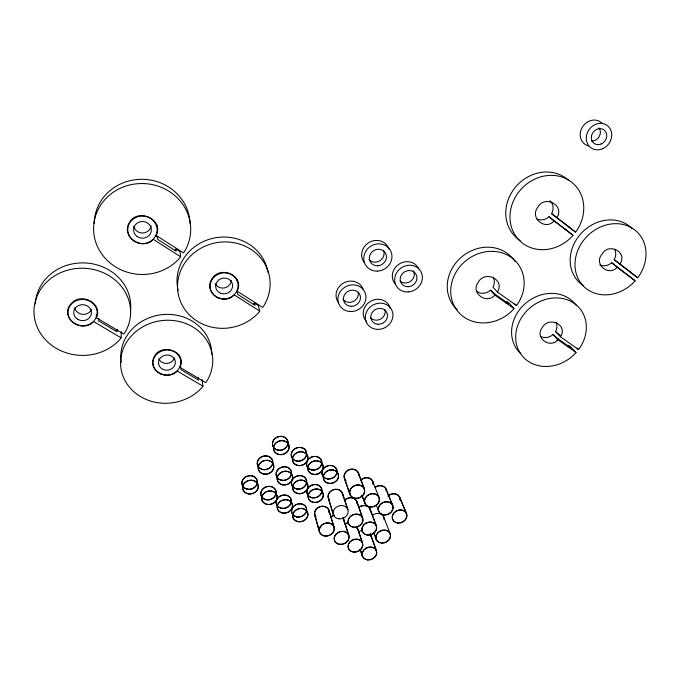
<?xml version="1.0" encoding="UTF-8"?>
<svg xmlns="http://www.w3.org/2000/svg" width="680" height="680" viewBox="0 0 680 680"><rect width="100%" height="100%" fill="white"/><g stroke="black" fill="none" stroke-linecap="round" stroke-linejoin="round"><path stroke-width="1.02" d="M96.322 314.695L96.373 317.773L123.828 334.058L125.188 332.205A48.339 43.58 2.2 0 0 83.478 268.243A48.339 43.58 2.2 0 0 38.377 329.681A48.339 43.58 2.2 0 0 119.722 339.668L121.074 337.815L121.312 331.704M98.719 318.3L98.49 320.807L117.121 331.849L117.24 329.29L116.186 330.735M156.408 225.947L156.57 225.148M96.373 317.773C103.062 304.045 82.679 292.68 72.462 302.353C57.341 315.741 81.294 334.747 93.593 321.572L121.074 337.815M497.377 291.983C505.393 279.548 484.865 269.994 478.32 282.124C470.075 292.74 486.455 304.835 494.879 295.094L513.944 308.593L512.72 310.114A38.309 34.077 -38.7 0 1 452.421 301.682A38.309 34.077 -38.7 0 1 492.932 251.353A38.309 34.077 -38.7 0 1 517.65 303.986L516.426 305.507L497.377 291.983L492.94 287.113C494.683 284.18 494.904 280.296 493.195 277.287M536.826 219.011C540.88 220.83 545.861 219.878 549.015 216.775L572.976 235.254L571.718 236.819A39.185 34.748 -46.8 0 1 511.454 227.145A39.185 34.748 -46.8 0 1 553.112 175.397A39.185 34.748 -46.8 0 1 576.793 230.52L575.527 232.084L551.573 213.613C553.979 209.653 553.639 203.898 549.984 200.779M556.725 217.736C565.156 205.258 544.722 194.548 537.829 207.196C529.295 217.753 545.284 231.03 554.149 220.94L572.976 235.254M567.698 346.724L568.641 345.576L571.327 347.48L575.994 352.503L574.787 353.966A37.289 32.147 -39.1 0 1 517.089 346.426A37.289 32.147 -39.1 0 1 557.039 297.925A37.289 32.147 -39.1 0 1 579.649 348.067L578.442 349.528L560.439 336.753L555.458 331.543C557.175 328.763 557.515 325.048 555.909 322.133M599.879 264.945C603.814 266.662 608.583 265.65 611.643 262.692L635.086 280.772L633.845 282.276A38.131 32.776 -45.4 0 1 576.198 273.564A38.131 32.776 -45.4 0 1 617.27 223.703A38.131 32.776 -45.4 0 1 638.843 276.207L637.602 277.712L614.159 259.649C616.097 256.581 616.284 252.535 614.601 249.305M560.439 336.753C568.471 324.751 548.624 315.834 542.36 327.479C534.123 337.646 549.899 349.188 557.974 339.753L575.994 352.503M619.846 264.154C628.277 252.119 608.532 242.097 601.928 254.244C593.36 264.46 608.88 276.853 617.304 267.24L635.086 280.772M174.896 250.537L175.984 249.05L180.021 251.634L180.591 256.734L179.197 258.638A48.569 45.467 2.9 0 1 97.665 246.968A48.569 45.467 2.9 0 1 144.194 183.583A48.569 45.467 2.9 0 1 184.841 250.946L183.439 252.858L156.179 235.458C164.305 219.343 137.589 207.417 129.336 222.641C120.641 236.938 142.715 251.2 153.306 239.377L180.591 256.734M253.317 304.453L254.388 303.025L258.188 305.439L259.786 311.091L258.4 312.919A46.427 43.069 -11.4 0 1 180.974 302.642A46.427 43.069 -11.4 0 1 226.907 241.952A46.427 43.069 -11.4 0 1 263.976 305.55L262.591 307.385L237.023 291.1C245.268 275.629 219.572 264.69 211.76 279.191C202.971 292.808 224.162 306.264 234.192 294.856L259.786 311.091M202.946 386.197L201.594 387.974A46.163 41.446 -7.3 0 1 124.304 379.194A46.163 41.446 -7.3 0 1 168.912 320.246A46.163 41.446 -7.3 0 1 207.018 380.817L205.666 382.594L179.894 367.31C187.595 351.968 161.976 342.329 154.522 356.218C146.141 369.835 167.586 381.922 177.148 370.957L202.946 386.197L202.105 379.652M506.031 303.084L506.983 301.894L509.83 303.909L513.944 308.593M506.983 301.894L508.708 303.858L495.745 294.686L490.458 290.19C486.787 293.777 480.31 294.61 476.323 291.091M556.912 340.161L558.34 339.005L570.596 347.684L568.641 345.576M558.34 339.005L553.01 334.5C549.958 337.425 545.258 338.419 541.322 336.829M155.006 235.671L157.59 237.32L157.701 239.394L176.196 251.183L175.984 249.05M555.458 331.543L560.141 335.342M614.159 259.649L637.602 277.712M551.573 213.613L575.527 232.084M629.553 271.405L631.813 273.199M567.868 226.049L569.219 227.128M611.643 262.692L617.304 267.24M549.015 216.775L554.149 220.94M565.343 229.185L567.358 230.834M553.01 334.5L557.974 339.753M577.099 348.1L578.442 349.528M490.458 290.19L494.879 295.094M515.04 303.96L516.426 305.507M399.568 497.054L406.453 513.289M399.432 497.046L406.317 513.281M386.027 489.022L392.827 505.725M386.129 489.6L392.7 505.733A7.514 6.324 -24 0 1 383.911 514.845A7.514 6.324 -24 0 1 380.358 504.466A7.514 6.324 -24 0 1 392.7 505.733M372.776 481.687L379.159 497.692M383.724 517.25L390.295 533.944A7.574 6.298 -23.4 0 1 381.523 543.057A7.574 6.298 -23.4 0 1 377.817 532.78A7.574 6.298 -23.4 0 1 390.269 533.86M376.32 505.283L378.624 510.994M358.496 473.135L364.403 489.013M358.368 473.135L364.276 489.022A7.616 6.477 -22.5 0 1 355.427 498.27A7.616 6.477 -22.5 0 1 351.696 487.688A7.616 6.477 -22.5 0 1 364.276 489.022M370.277 509.363L376.397 525.946M370.149 509.371L376.269 525.954A7.497 6.273 -22.7 0 1 367.548 534.998A7.497 6.273 -22.7 0 1 363.936 524.756A7.497 6.273 -22.7 0 1 376.269 525.954M362.091 495.371L364.863 502.979M361.973 495.406L364.743 503.013M373.728 532.253L376.236 539.189M373.609 532.279L376.116 539.223M370.413 533.792L376.482 550.86M370.286 533.792L376.354 550.868A7.429 6.154 -22.5 0 1 367.71 559.793A7.429 6.154 -22.5 0 1 364.131 549.755A7.429 6.154 -22.5 0 1 376.354 550.868M356.889 501.585L362.686 518.058M356.762 501.594L362.559 518.067A7.539 6.341 -22.1 0 1 353.804 527.17A7.539 6.341 -22.1 0 1 350.106 516.834A7.539 6.341 -22.1 0 1 362.559 518.067M344.471 478.295L350.004 494.326M344.352 478.32L349.885 494.36M357.144 527.025L362.55 542.997M357.017 527.025L362.423 542.997A7.48 6.222 -21.8 0 1 353.745 551.99A7.48 6.222 -21.8 0 1 350.081 541.858A7.48 6.222 -21.8 0 1 362.423 542.997M342.44 493.195L347.897 509.55M342.312 493.204L347.76 509.55M360.23 549.406L362.457 556.104M360.111 549.44L362.338 556.138M343.383 518.364L348.806 535.228A7.65 6.392 -21.1 0 1 340.025 544.417A7.65 6.392 -21.1 0 1 336.099 534.063A7.65 6.392 -21.1 0 1 348.78 535.152M343.255 518.373L348.678 535.236A7.522 6.29 -21.1 0 1 339.975 544.289A7.522 6.29 -21.1 0 1 336.226 534.063A7.522 6.29 -21.1 0 1 348.678 535.236M328.449 498.355L333.54 514.862M328.338 498.389L333.412 514.896M328.907 510.111L334.161 527.459A7.701 6.468 -20.3 0 1 324.42 536.01A7.701 6.468 -20.3 0 1 321.683 525.121A7.701 6.468 -20.3 0 1 334.144 527.399M328.78 510.111L334.033 527.476A7.574 6.358 -20.3 0 1 324.385 535.874A7.574 6.358 -20.3 0 1 321.819 525.138A7.574 6.358 -20.3 0 1 334.033 527.476M314.764 514.658L319.464 531.548M314.644 514.7L319.345 531.59M254.388 303.025L255.042 305.388L237.685 294.355L237.133 292.034M198.28 377.383L198.611 380.12L181.118 369.758L180.965 367.957M520.2 240.525A38.743 34.433 -47 0 1 514.854 187.901A38.743 34.433 -47 0 1 568.284 180.098M457.308 309.825A37.885 33.779 -38.8 0 1 461.737 256.853A37.885 33.779 -38.8 0 1 514.972 261.486M520.761 353.583A36.882 31.883 -39.1 0 1 525.292 303.569A36.882 31.883 -39.1 0 1 576.079 305.235M583.465 285.676A37.706 32.504 -45.5 0 1 580.176 234.506A37.706 32.504 -45.5 0 1 632.315 228.803M356.957 526.549A7.404 6.205 -21.7 0 1 357.068 528.487M345.21 524.212A7.404 6.205 -21.7 0 1 348.381 522.538M356.855 526.626A7.285 6.103 -21.7 0 1 356.949 528.437M345.194 524.34A7.285 6.103 -21.7 0 1 348.466 522.606M343.094 517.71A7.454 6.273 -21 0 1 343.663 520.854M330.752 517.429A7.454 6.273 -21 0 1 334.152 515.075M343 517.794A7.327 6.171 -21 0 1 343.545 520.803M330.675 517.675A7.327 6.171 -21 0 1 334.245 515.134M315.834 516.979A7.497 6.341 -20.2 0 1 319.982 506.625A7.497 6.341 -20.2 0 1 329.197 512.618M315.953 516.919A7.378 6.239 -20.2 0 1 319.966 506.719A7.378 6.239 -20.2 0 1 329.077 512.567M370.566 534.31A7.361 6.137 -22.3 0 1 370.659 536.231M358.836 532.083A7.361 6.137 -22.3 0 1 362.142 530.323M372.283 515.483A7.378 6.188 -23.3 0 1 380.332 513.825A7.378 6.188 -23.3 0 1 384.089 519.715M329.332 500.081A7.514 6.392 -21.1 0 1 333.531 489.651A7.514 6.392 -21.1 0 1 342.728 495.728M329.443 500.029A7.395 6.29 -21.1 0 1 333.514 489.744A7.395 6.29 -21.1 0 1 342.601 495.677M344.258 500.599A7.463 6.324 -21.9 0 1 352.376 497.837A7.463 6.324 -21.9 0 1 357.195 503.421M344.641 500.31A7.344 6.222 -21.9 0 1 352.554 497.973A7.344 6.222 -21.9 0 1 357.068 503.438M358.683 507.492A7.421 6.256 -22.6 0 1 366.767 505.92A7.421 6.256 -22.6 0 1 370.532 511.853M358.666 507.62A7.301 6.154 -22.6 0 1 366.63 505.979A7.301 6.154 -22.6 0 1 370.413 511.802M375.216 487.237A7.446 6.307 -23.9 0 1 382.729 486.098A7.446 6.307 -23.9 0 1 386.537 491.444M375.241 487.331A7.318 6.205 -23.9 0 1 382.653 486.175A7.318 6.205 -23.9 0 1 386.418 491.453M360.723 480.148A7.489 6.375 -23.2 0 1 369.07 478.048A7.489 6.375 -23.2 0 1 373.159 484.219M360.655 480.344A7.369 6.273 -23.2 0 1 368.9 478.1A7.369 6.273 -23.2 0 1 373.039 484.168M345.754 480.496A7.539 6.451 -22.4 0 1 349.274 469.625A7.539 6.451 -22.4 0 1 358.768 475.694M345.916 480.471A7.412 6.349 -22.4 0 1 348.899 469.871A7.412 6.349 -22.4 0 1 358.683 475.022M387.829 496.162A7.395 6.239 -24.5 0 1 395.717 493.969A7.395 6.239 -24.5 0 1 400.07 499.46M388.297 495.856A7.276 6.137 -24.5 0 1 395.913 494.131A7.276 6.137 -24.5 0 1 399.95 499.469M156.859 224.85A14.476 13.566 3.3 0 1 156.799 226.066M151.13 225.769A8.772 8.228 3.3 0 1 142.681 233.019A8.772 8.228 3.3 0 1 133.764 226.159M94.214 223.474A47.906 44.905 3.4 0 1 141.55 179.299A47.906 44.905 3.4 0 1 189.975 223.108M35.436 303.918A47.677 43.069 2.5 0 1 86.641 263.041A47.677 43.069 2.5 0 1 130.45 311.134M91.451 309.578A8.738 7.888 2.5 0 1 82.501 314.339A8.738 7.888 2.5 0 1 74.809 307.929M174.471 358.079A8.347 7.505 -7.1 0 1 166.685 363.443A8.347 7.505 -7.1 0 1 158.72 358.692M121.286 362.534A45.552 40.995 -7.1 0 1 162.877 314.585A45.552 40.995 -7.1 0 1 211.778 354.28M178.143 290.377A45.806 42.577 -11.1 0 1 214.268 238.008A45.806 42.577 -11.1 0 1 267.886 272.332M236.7 279.021A13.838 12.869 -11.1 0 1 236.725 280.177M231.302 280.356A8.389 7.803 -11.1 0 1 224.561 287.895A8.389 7.803 -11.1 0 1 215.331 283.713M364.233 262.574A14.28 13.209 -32.5 0 1 369.376 242.309A14.28 13.209 -32.5 0 1 388.943 248.999M383.52 250.47A8.662 8.007 -32.5 0 1 379.899 260.78A8.662 8.007 -32.5 0 1 369.045 259.59M395.641 284.427A14.101 12.869 -33.9 0 1 398.795 264.282A14.101 12.869 -33.9 0 1 418.701 268.804M413.491 270.784A8.551 7.803 -33.9 0 1 410.865 281.103A8.551 7.803 -33.9 0 1 400.087 281.052M366.639 321.666A13.991 12.691 -29 0 1 370.778 301.172A13.991 12.691 -29 0 1 390.328 308.575M384.923 309.527A8.483 7.693 -29 0 1 380.766 318.988A8.483 7.693 -29 0 1 370.481 317.764M338.691 302.846A14.152 12.979 -27.2 0 1 343.638 282.99A14.152 12.979 -27.2 0 1 363.197 289.382M358.25 292.281A8.585 7.871 -27.2 0 1 353.183 301.563A8.585 7.871 -27.2 0 1 342.95 299.276M588.812 145.945A13.609 11.985 -54.1 0 1 582.199 127.415A13.609 11.985 -54.1 0 1 601.995 123.173M599.054 127.925A8.254 7.268 -54.1 0 1 599.216 136.553A8.254 7.268 -54.1 0 1 591.591 141.083M353.796 552.109A7.599 6.324 -21.8 0 0 362.525 542.912A7.599 6.324 -21.8 0 0 349.953 541.858A7.599 6.324 -21.8 0 0 353.796 552.109M367.752 559.912A7.548 6.256 -22.5 0 0 376.457 550.783A7.548 6.256 -22.5 0 0 363.995 549.755A7.548 6.256 -22.5 0 0 367.752 559.912M381.471 542.929A7.446 6.196 -23.4 0 0 390.167 533.953A7.446 6.196 -23.4 0 0 377.944 532.78A7.446 6.196 -23.4 0 0 381.471 542.929M339.023 518.857A7.718 6.519 -21.3 0 0 347.863 509.464A7.718 6.519 -21.3 0 0 335.053 508.291A7.718 6.519 -21.3 0 0 339.023 518.857M353.855 527.298A7.667 6.443 -22.1 0 0 362.661 517.973A7.667 6.443 -22.1 0 0 349.971 516.834A7.667 6.443 -22.1 0 0 353.855 527.298M367.591 535.126A7.616 6.375 -22.7 0 0 376.372 525.869A7.616 6.375 -22.7 0 0 363.8 524.756A7.616 6.375 -22.7 0 0 367.591 535.126M383.962 514.972A7.641 6.434 -24 0 0 392.802 505.639A7.641 6.434 -24 0 0 380.23 504.466A7.641 6.434 -24 0 0 383.962 514.972M370.26 507A7.693 6.503 -23.3 0 0 379.125 497.607A7.693 6.503 -23.3 0 0 366.444 496.392A7.693 6.503 -23.3 0 0 370.26 507M370.209 506.872A7.565 6.401 -23.3 0 0 379.032 497.692A7.565 6.401 -23.3 0 0 366.579 496.392A7.565 6.401 -23.3 0 0 370.209 506.872M355.478 498.397A7.743 6.579 -22.5 0 0 364.378 488.929A7.743 6.579 -22.5 0 0 351.569 487.688A7.743 6.579 -22.5 0 0 355.478 498.397M282.557 513.06A7.854 6.672 -17.9 0 0 292.4 504.279A7.854 6.672 -17.9 0 0 279.582 501.891A7.854 6.672 -17.9 0 0 282.557 513.06M282.514 512.924A7.726 6.562 -17.9 0 0 292.289 504.364A7.726 6.562 -17.9 0 0 279.718 501.899A7.726 6.562 -17.9 0 0 282.514 512.924M281.477 508.351A7.794 6.638 -17.9 0 0 291.252 499.63A7.794 6.638 -17.9 0 0 278.519 497.241A7.794 6.638 -17.9 0 0 281.477 508.351M281.444 508.215A7.667 6.528 -17.9 0 0 291.142 499.715A7.667 6.528 -17.9 0 0 278.655 497.25A7.667 6.528 -17.9 0 0 281.444 508.215M267.163 504.458A7.905 6.749 -17 0 0 277.049 495.618A7.905 6.749 -17 0 0 264.095 493.179A7.905 6.749 -17 0 0 267.163 504.458M267.121 504.322A7.777 6.638 -17 0 0 276.938 495.694A7.777 6.638 -17 0 0 264.231 493.187A7.777 6.638 -17 0 0 267.121 504.322M266.195 499.791A7.846 6.715 -16.9 0 0 276.012 491.002A7.846 6.715 -16.9 0 0 263.151 488.571A7.846 6.715 -16.9 0 0 266.195 499.791M266.161 499.656A7.718 6.604 -16.9 0 0 275.901 491.087A7.718 6.604 -16.9 0 0 263.287 488.58A7.718 6.604 -16.9 0 0 266.161 499.656M248.225 493.884A7.982 6.843 -15.7 0 0 258.162 484.95A7.982 6.843 -15.7 0 0 245.047 482.46A7.982 6.843 -15.7 0 0 248.225 493.884M248.183 493.739A7.854 6.732 -15.7 0 0 258.051 485.035A7.854 6.732 -15.7 0 0 245.182 482.477A7.854 6.732 -15.7 0 0 248.183 493.739M247.393 489.252A7.922 6.8 -15.6 0 0 257.261 480.386A7.922 6.8 -15.6 0 0 244.239 477.896A7.922 6.8 -15.6 0 0 247.393 489.252M247.35 489.115A7.794 6.698 -15.6 0 0 257.15 480.471A7.794 6.698 -15.6 0 0 244.375 477.912A7.794 6.698 -15.6 0 0 247.35 489.115M298.01 521.696A7.794 6.596 -18.8 0 0 307.81 512.975A7.794 6.596 -18.8 0 0 295.12 510.629A7.794 6.596 -18.8 0 0 298.01 521.696M297.968 521.56A7.667 6.486 -18.8 0 0 307.7 513.06A7.667 6.486 -18.8 0 0 295.256 510.646A7.667 6.486 -18.8 0 0 297.968 521.56M296.828 516.953A7.735 6.562 -18.8 0 0 306.552 508.291A7.735 6.562 -18.8 0 0 293.955 505.945A7.735 6.562 -18.8 0 0 296.828 516.953M296.786 516.817A7.607 6.451 -18.8 0 0 306.442 508.377A7.607 6.451 -18.8 0 0 294.091 505.962A7.607 6.451 -18.8 0 0 296.786 516.817M313.361 502.41A7.811 6.655 -19.9 0 0 323.212 493.637A7.811 6.655 -19.9 0 0 310.53 491.215A7.811 6.655 -19.9 0 0 313.361 502.41M313.327 502.273A7.684 6.545 -19.9 0 0 323.102 493.723A7.684 6.545 -19.9 0 0 310.666 491.232A7.684 6.545 -19.9 0 0 313.327 502.273M312.06 497.794A7.752 6.622 -19.9 0 0 321.835 489.081A7.752 6.622 -19.9 0 0 309.247 486.659A7.752 6.622 -19.9 0 0 312.06 497.794M312.026 497.658A7.625 6.511 -19.9 0 0 321.725 489.166A7.625 6.511 -19.9 0 0 309.383 486.676A7.625 6.511 -19.9 0 0 312.026 497.658M263.695 474.096A7.998 6.911 -16.7 0 0 273.692 465.112A7.998 6.911 -16.7 0 0 260.576 462.536A7.998 6.911 -16.7 0 0 263.695 474.096M263.653 473.96A7.862 6.8 -16.7 0 0 273.581 465.196A7.862 6.8 -16.7 0 0 260.712 462.553A7.862 6.8 -16.7 0 0 263.653 473.96M262.743 469.6A7.939 6.868 -16.7 0 0 272.663 460.675A7.939 6.868 -16.7 0 0 259.641 458.108A7.939 6.868 -16.7 0 0 262.743 469.6M262.701 469.463A7.803 6.758 -16.7 0 0 272.552 460.76A7.803 6.758 -16.7 0 0 259.786 458.125A7.803 6.758 -16.7 0 0 262.701 469.463M282.591 484.865A7.922 6.817 -18 0 0 292.536 475.966A7.922 6.817 -18 0 0 279.582 473.45A7.922 6.817 -18 0 0 282.591 484.865M282.548 484.729A7.794 6.706 -18 0 0 292.417 476.051A7.794 6.706 -18 0 0 279.718 473.458A7.794 6.706 -18 0 0 282.548 484.729M281.503 480.327A7.862 6.774 -17.9 0 0 291.372 471.487A7.862 6.774 -17.9 0 0 278.511 468.971A7.862 6.774 -17.9 0 0 281.503 480.327M281.46 480.19A7.735 6.664 -17.9 0 0 291.261 471.563A7.735 6.664 -17.9 0 0 278.647 468.979A7.735 6.664 -17.9 0 0 281.46 480.19M297.942 493.62A7.871 6.732 -19 0 0 307.844 484.789A7.871 6.732 -19 0 0 295.026 482.315A7.871 6.732 -19 0 0 297.942 493.62M297.908 493.485A7.743 6.63 -19 0 0 307.734 484.865A7.743 6.63 -19 0 0 295.162 482.333A7.743 6.63 -19 0 0 297.908 493.485M296.752 489.039A7.811 6.698 -18.9 0 0 306.578 480.267A7.811 6.698 -18.9 0 0 293.853 477.802A7.811 6.698 -18.9 0 0 296.752 489.039M296.718 488.903A7.684 6.587 -18.9 0 0 306.468 480.344A7.684 6.587 -18.9 0 0 293.99 477.81A7.684 6.587 -18.9 0 0 296.718 488.903M313.14 474.427A7.888 6.8 -20.1 0 0 323.094 465.537A7.888 6.8 -20.1 0 0 310.284 462.987A7.888 6.8 -20.1 0 0 313.14 474.427M313.854 474.41A7.761 6.689 -20.1 0 0 322.787 464.967A7.761 6.689 -20.1 0 0 309.868 463.531A7.761 6.689 -20.1 0 0 313.854 474.41M311.831 469.973A7.829 6.758 -20.1 0 0 321.708 461.142A7.829 6.758 -20.1 0 0 308.992 458.6A7.829 6.758 -20.1 0 0 311.831 469.973M311.788 469.837A7.701 6.647 -20.1 0 0 321.598 461.227A7.701 6.647 -20.1 0 0 309.12 458.609A7.701 6.647 -20.1 0 0 311.788 469.837M297.823 465.519A7.939 6.877 -19.1 0 0 307.819 456.56A7.939 6.877 -19.1 0 0 294.874 453.968A7.939 6.877 -19.1 0 0 297.823 465.519M297.78 465.383A7.811 6.766 -19.1 0 0 307.708 456.646A7.811 6.766 -19.1 0 0 295.01 453.976A7.811 6.766 -19.1 0 0 297.78 465.383M296.616 461.108A7.879 6.834 -19.1 0 0 306.536 452.208A7.879 6.834 -19.1 0 0 293.683 449.616A7.879 6.834 -19.1 0 0 296.616 461.108M296.582 460.963A7.752 6.723 -19.1 0 0 306.425 452.293A7.752 6.723 -19.1 0 0 293.82 449.633A7.752 6.723 -19.1 0 0 296.582 460.963M278.97 454.554A8.015 6.979 -17.8 0 0 289.025 445.519A8.015 6.979 -17.8 0 0 275.91 442.858A8.015 6.979 -17.8 0 0 278.97 454.554M278.927 454.418A7.879 6.859 -17.8 0 0 288.906 445.596A7.879 6.859 -17.8 0 0 276.054 442.875A7.879 6.859 -17.8 0 0 278.927 454.418M277.899 450.194A7.956 6.936 -17.8 0 0 287.878 441.21A7.956 6.936 -17.8 0 0 274.865 438.566A7.956 6.936 -17.8 0 0 277.899 450.194M277.856 450.05A7.82 6.825 -17.8 0 0 287.767 441.294A7.82 6.825 -17.8 0 0 275 438.583A7.82 6.825 -17.8 0 0 277.856 450.05M329.273 483.48A7.829 6.715 -21.1 0 0 338.224 473.892A7.829 6.715 -21.1 0 0 325.193 472.583A7.829 6.715 -21.1 0 0 329.273 483.48M329.222 483.352A7.701 6.604 -21.1 0 0 338.13 473.986A7.701 6.604 -21.1 0 0 325.337 472.583A7.701 6.604 -21.1 0 0 329.222 483.352M327.853 478.992A7.769 6.681 -21 0 0 336.736 469.463A7.769 6.681 -21 0 0 323.799 468.154A7.769 6.681 -21 0 0 327.853 478.992M327.802 478.856A7.65 6.571 -21 0 0 336.634 469.548A7.65 6.571 -21 0 0 323.935 468.154A7.65 6.571 -21 0 0 327.802 478.856M397.851 523.048A7.59 6.358 -24.6 0 0 406.657 513.791A7.59 6.358 -24.6 0 0 394.204 512.644A7.59 6.358 -24.6 0 0 397.851 523.048M397.8 522.92A7.471 6.256 -24.6 0 0 406.555 513.876A7.471 6.256 -24.6 0 0 394.332 512.644A7.471 6.256 -24.6 0 0 397.8 522.92M134.002 241.018A14.688 13.745 2.8 0 0 157.063 231.132A14.688 13.745 2.8 0 0 136.255 217.311A14.688 13.745 2.8 0 0 134.002 241.018M137.19 236.538A8.899 8.33 2.8 0 0 151.308 230.834A8.899 8.33 2.8 0 0 138.89 222.207A8.899 8.33 2.8 0 0 137.19 236.538M74.366 323.484A14.62 13.175 2.1 0 0 97.138 313.667A14.62 13.175 2.1 0 0 76.168 300.73A14.62 13.175 2.1 0 0 74.366 323.484M77.46 319.149A8.865 7.99 2.1 0 0 91.4 313.471A8.865 7.99 2.1 0 0 78.88 305.379A8.865 7.99 2.1 0 0 77.46 319.149M160.981 374.068A13.957 12.529 -7.4 0 0 180.804 361.173A13.957 12.529 -7.4 0 0 158.967 352.452A13.957 12.529 -7.4 0 0 160.981 374.068M163.243 369.529A8.466 7.599 -7.4 0 0 175.372 361.853A8.466 7.599 -7.4 0 0 162.206 356.413A8.466 7.599 -7.4 0 0 163.243 369.529M219.13 298.256A14.034 13.022 -11.4 0 0 237.949 283.475A14.034 13.022 -11.4 0 0 215.296 276.029A14.034 13.022 -11.4 0 0 219.13 298.256M221 293.394A8.508 7.896 -11.4 0 0 232.543 284.597A8.508 7.896 -11.4 0 0 218.9 279.879A8.508 7.896 -11.4 0 0 221 293.394M377.604 271.099A14.416 13.311 -32.5 0 0 390.192 250.027A14.416 13.311 -32.5 0 0 365.763 251.311A14.416 13.311 -32.5 0 0 377.604 271.099M377.425 265.786A8.738 8.066 -32.5 0 0 385.492 253.24A8.738 8.066 -32.5 0 0 370.702 253.521A8.738 8.066 -32.5 0 0 377.425 265.786M408.136 291.95A14.237 12.963 -33.8 0 0 420.699 271.243A14.237 12.963 -33.8 0 0 396.721 272.603A14.237 12.963 -33.8 0 0 408.136 291.95M408.017 286.739A8.627 7.862 -33.8 0 0 416.058 274.414A8.627 7.862 -33.8 0 0 401.54 274.754A8.627 7.862 -33.8 0 0 408.017 286.739M377.476 329.375A14.127 12.793 -29 0 0 391.833 310.114A14.127 12.793 -29 0 0 368.067 309.306A14.127 12.793 -29 0 0 377.476 329.375M377.885 324.232A8.559 7.752 -29 0 0 386.945 312.791A8.559 7.752 -29 0 0 372.598 311.882A8.559 7.752 -29 0 0 377.885 324.232M350.378 311.534A14.288 13.082 -27.3 0 0 364.795 291.992A14.288 13.082 -27.3 0 0 340.62 291.082A14.288 13.082 -27.3 0 0 350.378 311.534M350.744 306.306A8.662 7.93 -27.3 0 0 359.856 294.695A8.662 7.93 -27.3 0 0 345.253 293.709A8.662 7.93 -27.3 0 0 350.744 306.306M603.049 148.546A13.796 12.121 -53.9 0 0 607.461 125.681A13.796 12.121 -53.9 0 0 586.551 135.558A13.796 12.121 -53.9 0 0 603.049 148.546M601.188 144.007A8.364 7.344 -53.9 0 0 604.375 130.194A8.364 7.344 -53.9 0 0 591.54 135.685A8.364 7.344 -53.9 0 0 601.188 144.007"/></g></svg>
